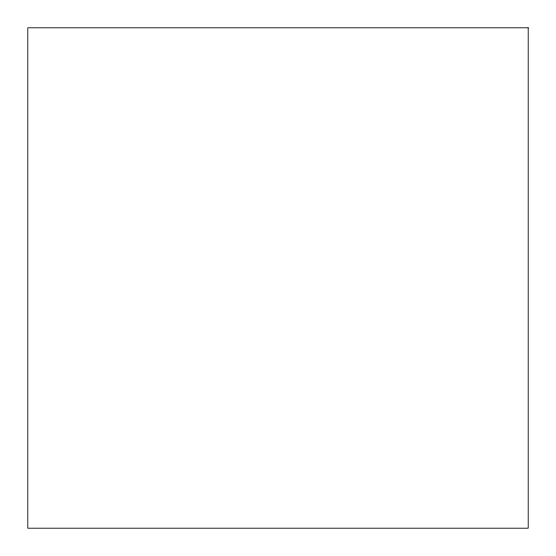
<?xml version="1.0" encoding="UTF-8"?>
<svg xmlns="http://www.w3.org/2000/svg" width="556" height="556" viewBox="0 0 556 556"><rect width="100%" height="100%" fill="white"/><g stroke="black" fill="none" stroke-linecap="round" stroke-linejoin="round"><path stroke-width="0.83" d="M528.2 27.8L27.8 27.8L27.8 528.2L528.2 528.2L528.2 27.8"/></g></svg>
